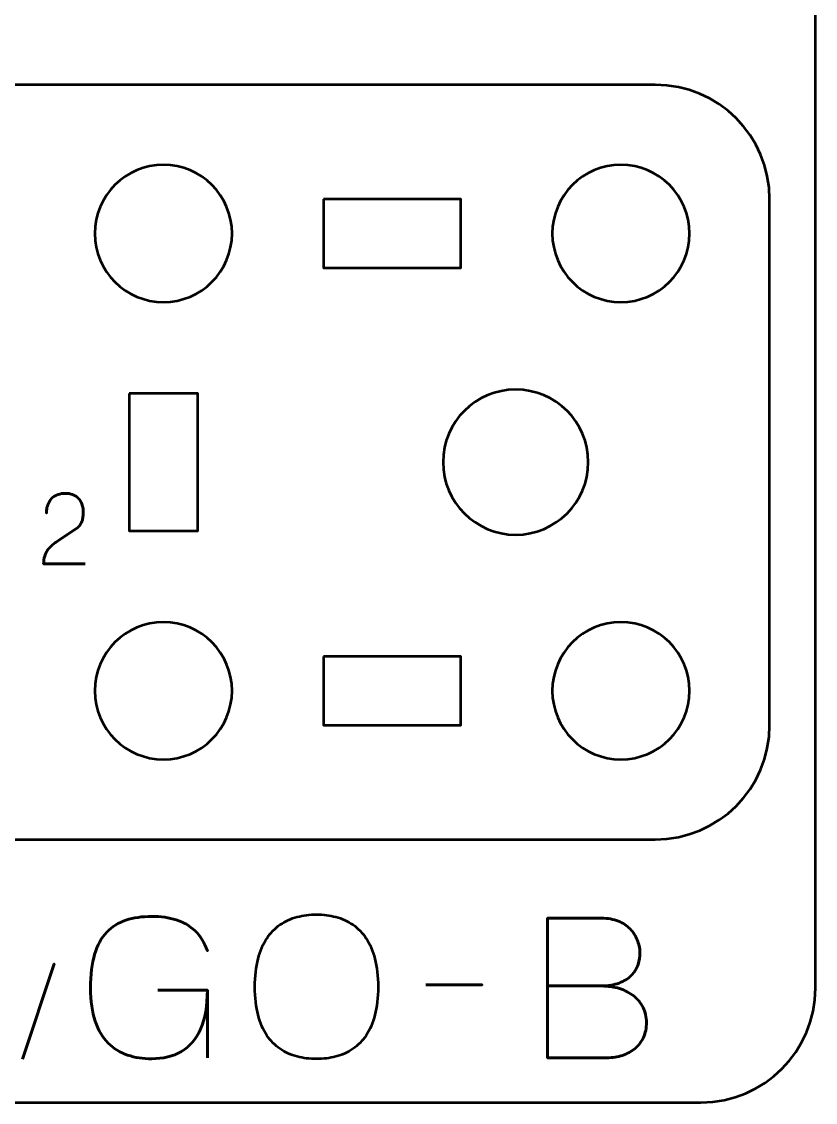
# Model space of a CAD drawing. Header units: centimetres. Extents: x -18.1 to -2.9, y -25.3 to -4.3.
# Drawn here: x -6.37 to -2.9, y -25.35 to -20.623 of the extents above; entities that cross this region are included whole.
import ezdxf

# ---------------------------------------------------------------- set-up
doc = ezdxf.new("R2010")
doc.units = ezdxf.units.CM
doc.header["$MEASUREMENT"] = 0
doc.layers.add('Layer 1', color=7, linetype='Continuous')

msp = doc.modelspace()

# ---------------------------------------------------------------- linework, layer by layer
at = {"layer": 'Layer 1', "color": 22, "lineweight": 53}
msp.add_open_spline([(-18.10003, -24.8499), (-18.10003, -24.8499), (-18.10003, -4.84994), (-18.10003, -4.84994), (-18.10003, -4.84994), (-18.10003, -4.57297), (-17.87694, -4.34998), (-17.59994, -4.34998), (-17.59994, -4.34998), (-17.59994, -4.34998), (-3.40007, -4.34998), (-3.40007, -4.34998), (-3.40007, -4.34998), (-3.12293, -4.34998), (-2.89997, -4.57297), (-2.89997, -4.84994), (-2.89997, -4.84994), (-2.89997, -4.84994), (-2.89997, -24.8499), (-2.89997, -24.8499), (-2.89997, -24.8499), (-2.89997, -25.1269), (-3.12293, -25.34999), (-3.40007, -25.34999), (-3.40007, -25.34999), (-3.40007, -25.34999), (-17.59994, -25.34999), (-17.59994, -25.34999), (-17.59994, -25.34999), (-17.87694, -25.34999), (-18.10003, -25.1269), (-18.10003, -24.8499)], degree=3, knots=[0, 0, 0, 0, 0.125, 0.125, 0.125, 0.125, 0.25, 0.25, 0.25, 0.25, 0.375, 0.375, 0.375, 0.375, 0.5, 0.5, 0.5, 0.5, 0.625, 0.625, 0.625, 0.625, 0.75, 0.75, 0.75, 0.75, 0.875, 0.875, 0.875, 0.875, 1, 1, 1, 1], dxfattribs=at)
at = {"layer": 'Layer 1', "color": 2, "lineweight": 53}
msp.add_open_spline([(-9.89992, -20.9), (-9.89992, -20.9), (-3.59996, -20.9), (-3.59996, -20.9), (-3.59996, -20.9), (-3.32299, -20.9), (-3.1, -21.1231), (-3.1, -21.4001), (-3.1, -21.4001), (-3.1, -21.4001), (-3.1, -23.70002), (-3.1, -23.70002), (-3.1, -23.70002), (-3.1, -23.97703), (-3.32299, -24.19998), (-3.59996, -24.19998), (-3.59996, -24.19998), (-3.59996, -24.19998), (-9.89992, -24.19998), (-9.89992, -24.19998), (-9.89992, -24.19998), (-10.17692, -24.19998), (-10.40001, -23.97703), (-10.40001, -23.70002), (-10.40001, -23.70002), (-10.40001, -23.70002), (-10.40001, -21.4001), (-10.40001, -21.4001), (-10.40001, -21.4001), (-10.40001, -21.1231), (-10.17692, -20.9), (-9.89992, -20.9)], degree=3, knots=[0, 0, 0, 0, 0.125, 0.125, 0.125, 0.125, 0.25, 0.25, 0.25, 0.25, 0.375, 0.375, 0.375, 0.375, 0.5, 0.5, 0.5, 0.5, 0.625, 0.625, 0.625, 0.625, 0.75, 0.75, 0.75, 0.75, 0.875, 0.875, 0.875, 0.875, 1, 1, 1, 1], dxfattribs=at)
at = {"layer": 'Layer 1', "color": 250, "lineweight": 53}
for points in [[(-5.45, -21.55003), (-5.45, -21.7158), (-5.58432, -21.85003), (-5.74999, -21.85003), (-5.74999, -21.85003), (-5.91562, -21.85003), (-6.04999, -21.7158), (-6.04999, -21.55003), (-6.04999, -21.55003), (-6.04999, -21.38437), (-5.91562, -21.25003), (-5.74999, -21.25003), (-5.74999, -21.25003), (-5.58432, -21.25003), (-5.45, -21.38437), (-5.45, -21.55003)], [(-3.45003, -21.55003), (-3.45003, -21.7158), (-3.58426, -21.85003), (-3.75003, -21.85003), (-3.75003, -21.85003), (-3.9157, -21.85003), (-4.05003, -21.7158), (-4.05003, -21.55003), (-4.05003, -21.55003), (-4.05003, -21.38437), (-3.9157, -21.25003), (-3.75003, -21.25003), (-3.75003, -21.25003), (-3.58426, -21.25003), (-3.45003, -21.38437), (-3.45003, -21.55003)], [(-5.04995, -21.4001), (-5.04995, -21.4001), (-4.44994, -21.4001), (-4.44994, -21.4001), (-4.44994, -21.4001), (-4.44994, -21.4001), (-4.44994, -21.7001), (-4.44994, -21.7001), (-4.44994, -21.7001), (-4.44994, -21.7001), (-5.04995, -21.7001), (-5.04995, -21.7001), (-5.04995, -21.7001), (-5.04995, -21.7001), (-5.04995, -21.4001), (-5.04995, -21.4001)], [(-5.90006, -22.25005), (-5.90006, -22.25005), (-5.60006, -22.25005), (-5.60006, -22.25005), (-5.60006, -22.25005), (-5.60006, -22.25005), (-5.60006, -22.85004), (-5.60006, -22.85004), (-5.60006, -22.85004), (-5.60006, -22.85004), (-5.90006, -22.85004), (-5.90006, -22.85004), (-5.90006, -22.85004), (-5.90006, -22.85004), (-5.90006, -22.25005), (-5.90006, -22.25005)], [(-4.20998, -22.23249), (-4.03466, -22.23249), (-3.89248, -22.37467), (-3.89248, -22.54999), (-3.89248, -22.54999), (-3.89248, -22.72531), (-4.03466, -22.86749), (-4.20998, -22.86749), (-4.20998, -22.86749), (-4.3853, -22.86749), (-4.52748, -22.72531), (-4.52748, -22.54999), (-4.52748, -22.54999), (-4.52748, -22.37467), (-4.3853, -22.23249), (-4.20998, -22.23249)], [(-5.45, -23.55009), (-5.45, -23.71572), (-5.58432, -23.8501), (-5.74999, -23.8501), (-5.74999, -23.8501), (-5.91562, -23.8501), (-6.04999, -23.71572), (-6.04999, -23.55009), (-6.04999, -23.55009), (-6.04999, -23.38432), (-5.91562, -23.25009), (-5.74999, -23.25009), (-5.74999, -23.25009), (-5.58432, -23.25009), (-5.45, -23.38432), (-5.45, -23.55009)], [(-3.45003, -23.55009), (-3.45003, -23.71572), (-3.58426, -23.8501), (-3.75003, -23.8501), (-3.75003, -23.8501), (-3.9157, -23.8501), (-4.05003, -23.71572), (-4.05003, -23.55009), (-4.05003, -23.55009), (-4.05003, -23.38432), (-3.9157, -23.25009), (-3.75003, -23.25009), (-3.75003, -23.25009), (-3.58426, -23.25009), (-3.45003, -23.38432), (-3.45003, -23.55009)], [(-5.04995, -23.40002), (-5.04995, -23.40002), (-4.44994, -23.40002), (-4.44994, -23.40002), (-4.44994, -23.40002), (-4.44994, -23.40002), (-4.44994, -23.70002), (-4.44994, -23.70002), (-4.44994, -23.70002), (-4.44994, -23.70002), (-5.04995, -23.70002), (-5.04995, -23.70002), (-5.04995, -23.70002), (-5.04995, -23.70002), (-5.04995, -23.40002), (-5.04995, -23.40002)]]:
    msp.add_open_spline(points, degree=3, knots=[0, 0, 0, 0, 0.25, 0.25, 0.25, 0.25, 0.5, 0.5, 0.5, 0.5, 0.75, 0.75, 0.75, 0.75, 1, 1, 1, 1], dxfattribs=at)
at = {"layer": 'Layer 1', "color": 30, "lineweight": 53}
for points, knots in [([(-6.09194, -22.99431), (-6.09194, -22.99431), (-6.27355, -22.99431), (-6.27355, -22.99431), (-6.27355, -22.99431), (-6.2732, -22.98203), (-6.27165, -22.97117), (-6.26903, -22.96185), (-6.26903, -22.96185), (-6.26635, -22.95254), (-6.26276, -22.94436), (-6.25831, -22.9373), (-6.25831, -22.9373), (-6.25379, -22.93025), (-6.24864, -22.92397), (-6.24279, -22.91846), (-6.24279, -22.91846), (-6.23693, -22.91289), (-6.23065, -22.90781), (-6.22388, -22.90301), (-6.22388, -22.90301), (-6.21711, -22.89828), (-6.21012, -22.89356), (-6.20285, -22.8889), (-6.20285, -22.8889), (-6.20285, -22.8889), (-6.13046, -22.84064), (-6.13046, -22.84064), (-6.13046, -22.84064), (-6.12306, -22.83542), (-6.11727, -22.82971), (-6.11318, -22.82357), (-6.11318, -22.82357), (-6.10902, -22.81743), (-6.10612, -22.81094), (-6.10436, -22.80409), (-6.10436, -22.80409), (-6.10267, -22.79732), (-6.10161, -22.79034), (-6.10126, -22.78328), (-6.10126, -22.78328), (-6.1009, -22.77615), (-6.10076, -22.76903), (-6.10083, -22.7619), (-6.10083, -22.7619), (-6.10083, -22.75605), (-6.10161, -22.74977), (-6.10316, -22.74299), (-6.10316, -22.74299), (-6.10478, -22.73629), (-6.10732, -22.72959), (-6.11092, -22.72296), (-6.11092, -22.72296), (-6.11452, -22.71632), (-6.11932, -22.71026), (-6.12531, -22.70475), (-6.12531, -22.70475), (-6.13131, -22.69932), (-6.13872, -22.69495), (-6.14754, -22.69163), (-6.14754, -22.69163), (-6.15636, -22.68831), (-6.16673, -22.68662), (-6.17872, -22.68655), (-6.17872, -22.68655), (-6.19079, -22.68662), (-6.20144, -22.68831), (-6.21062, -22.69156), (-6.21062, -22.69156), (-6.21979, -22.6948), (-6.22762, -22.69932), (-6.23411, -22.70503), (-6.23411, -22.70503), (-6.2406, -22.71075), (-6.24582, -22.71738), (-6.24991, -22.72479), (-6.24991, -22.72479), (-6.25401, -22.7322), (-6.25697, -22.7401), (-6.25887, -22.74843), (-6.25887, -22.74843), (-6.26078, -22.75675), (-6.2617, -22.76522), (-6.2617, -22.77376), (-6.2617, -22.77376), (-6.2617, -22.76522), (-6.26078, -22.75675), (-6.25887, -22.74843), (-6.25887, -22.74843), (-6.25697, -22.7401), (-6.25401, -22.7322), (-6.24991, -22.72479), (-6.24991, -22.72479), (-6.24582, -22.71738), (-6.2406, -22.71075), (-6.23411, -22.70503), (-6.23411, -22.70503), (-6.22762, -22.69932), (-6.21979, -22.6948), (-6.21062, -22.69156), (-6.21062, -22.69156), (-6.20144, -22.68831), (-6.19079, -22.68662), (-6.17872, -22.68655), (-6.17872, -22.68655), (-6.16673, -22.68662), (-6.15636, -22.68831), (-6.14754, -22.69163), (-6.14754, -22.69163), (-6.13872, -22.69495), (-6.13131, -22.69932), (-6.12531, -22.70475), (-6.12531, -22.70475), (-6.11932, -22.71026), (-6.11452, -22.71632), (-6.11092, -22.72296), (-6.11092, -22.72296), (-6.10732, -22.72959), (-6.10478, -22.73629), (-6.10316, -22.74299), (-6.10316, -22.74299), (-6.10161, -22.74977), (-6.10083, -22.75605), (-6.10083, -22.7619), (-6.10083, -22.7619), (-6.10076, -22.76903), (-6.1009, -22.77615), (-6.10126, -22.78328), (-6.10126, -22.78328), (-6.10161, -22.79034), (-6.10267, -22.79732), (-6.10436, -22.80409), (-6.10436, -22.80409), (-6.10612, -22.81094), (-6.10902, -22.81743), (-6.11318, -22.82357), (-6.11318, -22.82357), (-6.11727, -22.82971), (-6.12306, -22.83542), (-6.13046, -22.84064), (-6.13046, -22.84064), (-6.13046, -22.84064), (-6.20285, -22.8889), (-6.20285, -22.8889), (-6.20285, -22.8889), (-6.21012, -22.89356), (-6.21711, -22.89828), (-6.22388, -22.90301), (-6.22388, -22.90301), (-6.23065, -22.90781), (-6.23693, -22.91289), (-6.24279, -22.91846), (-6.24279, -22.91846), (-6.24864, -22.92397), (-6.25379, -22.93025), (-6.25831, -22.9373), (-6.25831, -22.9373), (-6.26276, -22.94436), (-6.26635, -22.95254), (-6.26903, -22.96185), (-6.26903, -22.96185), (-6.27165, -22.97117), (-6.2732, -22.98203), (-6.27355, -22.99431), (-6.27355, -22.99431), (-6.27355, -22.99431), (-6.09194, -22.99431), (-6.09194, -22.99431)], [0, 0, 0, 0, 0.0238095, 0.0238095, 0.0238095, 0.0238095, 0.047619, 0.047619, 0.047619, 0.047619, 0.0714286, 0.0714286, 0.0714286, 0.0714286, 0.0952381, 0.0952381, 0.0952381, 0.0952381, 0.1190476, 0.1190476, 0.1190476, 0.1190476, 0.1428571, 0.1428571, 0.1428571, 0.1428571, 0.1666667, 0.1666667, 0.1666667, 0.1666667, 0.1904762, 0.1904762, 0.1904762, 0.1904762, 0.2142857, 0.2142857, 0.2142857, 0.2142857, 0.2380952, 0.2380952, 0.2380952, 0.2380952, 0.2619048, 0.2619048, 0.2619048, 0.2619048, 0.2857143, 0.2857143, 0.2857143, 0.2857143, 0.3095238, 0.3095238, 0.3095238, 0.3095238, 0.3333333, 0.3333333, 0.3333333, 0.3333333, 0.3571429, 0.3571429, 0.3571429, 0.3571429, 0.3809524, 0.3809524, 0.3809524, 0.3809524, 0.4047619, 0.4047619, 0.4047619, 0.4047619, 0.4285714, 0.4285714, 0.4285714, 0.4285714, 0.452381, 0.452381, 0.452381, 0.452381, 0.4761905, 0.4761905, 0.4761905, 0.4761905, 0.5, 0.5, 0.5, 0.5, 0.5238095, 0.5238095, 0.5238095, 0.5238095, 0.547619, 0.547619, 0.547619, 0.547619, 0.5714286, 0.5714286, 0.5714286, 0.5714286, 0.5952381, 0.5952381, 0.5952381, 0.5952381, 0.6190476, 0.6190476, 0.6190476, 0.6190476, 0.6428571, 0.6428571, 0.6428571, 0.6428571, 0.6666667, 0.6666667, 0.6666667, 0.6666667, 0.6904762, 0.6904762, 0.6904762, 0.6904762, 0.7142857, 0.7142857, 0.7142857, 0.7142857, 0.7380952, 0.7380952, 0.7380952, 0.7380952, 0.7619048, 0.7619048, 0.7619048, 0.7619048, 0.7857143, 0.7857143, 0.7857143, 0.7857143, 0.8095238, 0.8095238, 0.8095238, 0.8095238, 0.8333333, 0.8333333, 0.8333333, 0.8333333, 0.8571429, 0.8571429, 0.8571429, 0.8571429, 0.8809524, 0.8809524, 0.8809524, 0.8809524, 0.9047619, 0.9047619, 0.9047619, 0.9047619, 0.9285714, 0.9285714, 0.9285714, 0.9285714, 0.952381, 0.952381, 0.952381, 0.952381, 0.9761905, 0.9761905, 0.9761905, 0.9761905, 1, 1, 1, 1]), ([(-5.08075, -25.16002), (-5.05097, -25.16016), (-5.02275, -25.15663), (-4.9958, -25.14972), (-4.9958, -25.14972), (-4.96899, -25.14266), (-4.94443, -25.13166), (-4.922, -25.11642), (-4.922, -25.11642), (-4.89956, -25.10132), (-4.88009, -25.08142), (-4.86358, -25.05687), (-4.86358, -25.05687), (-4.84707, -25.03231), (-4.83437, -25.00254), (-4.82534, -24.96754), (-4.82534, -24.96754), (-4.81616, -24.93255), (-4.81165, -24.89177), (-4.81151, -24.84506), (-4.81151, -24.84506), (-4.81165, -24.79835), (-4.81616, -24.75757), (-4.82534, -24.72243), (-4.82534, -24.72243), (-4.83437, -24.6873), (-4.84707, -24.65738), (-4.86358, -24.63269), (-4.86358, -24.63269), (-4.88009, -24.60799), (-4.89956, -24.58795), (-4.922, -24.57257), (-4.922, -24.57257), (-4.94443, -24.55719), (-4.96899, -24.54604), (-4.9958, -24.53885), (-4.9958, -24.53885), (-5.02275, -24.53179), (-5.05097, -24.52826), (-5.08075, -24.5284), (-5.08075, -24.5284), (-5.11052, -24.52826), (-5.13875, -24.53179), (-5.1657, -24.53885), (-5.1657, -24.53885), (-5.19251, -24.54604), (-5.21706, -24.55719), (-5.2395, -24.57257), (-5.2395, -24.57257), (-5.26194, -24.58795), (-5.28141, -24.60799), (-5.29792, -24.63269), (-5.29792, -24.63269), (-5.31443, -24.65738), (-5.32713, -24.6873), (-5.33616, -24.72243), (-5.33616, -24.72243), (-5.34533, -24.75757), (-5.34985, -24.79835), (-5.34999, -24.84506), (-5.34999, -24.84506), (-5.34985, -24.89177), (-5.34533, -24.93255), (-5.33616, -24.96754), (-5.33616, -24.96754), (-5.32713, -25.00254), (-5.31443, -25.03231), (-5.29792, -25.05687), (-5.29792, -25.05687), (-5.28141, -25.08142), (-5.26194, -25.10132), (-5.2395, -25.11642), (-5.2395, -25.11642), (-5.21706, -25.13166), (-5.19251, -25.14266), (-5.1657, -25.14972), (-5.1657, -25.14972), (-5.13875, -25.15663), (-5.11052, -25.16016), (-5.08075, -25.16002)], [0, 0, 0, 0, 0.05, 0.05, 0.05, 0.05, 0.1, 0.1, 0.1, 0.1, 0.15, 0.15, 0.15, 0.15, 0.2, 0.2, 0.2, 0.2, 0.25, 0.25, 0.25, 0.25, 0.3, 0.3, 0.3, 0.3, 0.35, 0.35, 0.35, 0.35, 0.4, 0.4, 0.4, 0.4, 0.45, 0.45, 0.45, 0.45, 0.5, 0.5, 0.5, 0.5, 0.55, 0.55, 0.55, 0.55, 0.6, 0.6, 0.6, 0.6, 0.65, 0.65, 0.65, 0.65, 0.7, 0.7, 0.7, 0.7, 0.75, 0.75, 0.75, 0.75, 0.8, 0.8, 0.8, 0.8, 0.85, 0.85, 0.85, 0.85, 0.9, 0.9, 0.9, 0.9, 0.95, 0.95, 0.95, 0.95, 1, 1, 1, 1]), ([(-5.08075, -25.16002), (-5.05097, -25.16016), (-5.02275, -25.15663), (-4.9958, -25.14972), (-4.9958, -25.14972), (-4.96899, -25.14266), (-4.94443, -25.13166), (-4.922, -25.11642), (-4.922, -25.11642), (-4.89956, -25.10132), (-4.88009, -25.08142), (-4.86358, -25.05687), (-4.86358, -25.05687), (-4.84707, -25.03231), (-4.83437, -25.00254), (-4.82534, -24.96754), (-4.82534, -24.96754), (-4.81616, -24.93255), (-4.81165, -24.89177), (-4.81151, -24.84506), (-4.81151, -24.84506), (-4.81165, -24.79835), (-4.81616, -24.75757), (-4.82534, -24.72243), (-4.82534, -24.72243), (-4.83437, -24.6873), (-4.84707, -24.65738), (-4.86358, -24.63269), (-4.86358, -24.63269), (-4.88009, -24.60799), (-4.89956, -24.58795), (-4.922, -24.57257), (-4.922, -24.57257), (-4.94443, -24.55719), (-4.96899, -24.54604), (-4.9958, -24.53885), (-4.9958, -24.53885), (-5.02275, -24.53179), (-5.05097, -24.52826), (-5.08075, -24.5284), (-5.08075, -24.5284), (-5.11052, -24.52826), (-5.13875, -24.53179), (-5.1657, -24.53885), (-5.1657, -24.53885), (-5.19251, -24.54604), (-5.21706, -24.55719), (-5.2395, -24.57257), (-5.2395, -24.57257), (-5.26194, -24.58795), (-5.28141, -24.60799), (-5.29792, -24.63269), (-5.29792, -24.63269), (-5.31443, -24.65738), (-5.32713, -24.6873), (-5.33616, -24.72243), (-5.33616, -24.72243), (-5.34533, -24.75757), (-5.34985, -24.79835), (-5.34999, -24.84506), (-5.34999, -24.84506), (-5.34985, -24.89177), (-5.34533, -24.93255), (-5.33616, -24.96754), (-5.33616, -24.96754), (-5.32713, -25.00254), (-5.31443, -25.03231), (-5.29792, -25.05687), (-5.29792, -25.05687), (-5.28141, -25.08142), (-5.26194, -25.10132), (-5.2395, -25.11642), (-5.2395, -25.11642), (-5.21706, -25.13166), (-5.19251, -25.14266), (-5.1657, -25.14972), (-5.1657, -25.14972), (-5.13875, -25.15663), (-5.11052, -25.16016), (-5.08075, -25.16002)], [0, 0, 0, 0, 0.05, 0.05, 0.05, 0.05, 0.1, 0.1, 0.1, 0.1, 0.15, 0.15, 0.15, 0.15, 0.2, 0.2, 0.2, 0.2, 0.25, 0.25, 0.25, 0.25, 0.3, 0.3, 0.3, 0.3, 0.35, 0.35, 0.35, 0.35, 0.4, 0.4, 0.4, 0.4, 0.45, 0.45, 0.45, 0.45, 0.5, 0.5, 0.5, 0.5, 0.55, 0.55, 0.55, 0.55, 0.6, 0.6, 0.6, 0.6, 0.65, 0.65, 0.65, 0.65, 0.7, 0.7, 0.7, 0.7, 0.75, 0.75, 0.75, 0.75, 0.8, 0.8, 0.8, 0.8, 0.85, 0.85, 0.85, 0.85, 0.9, 0.9, 0.9, 0.9, 0.95, 0.95, 0.95, 0.95, 1, 1, 1, 1]), ([(-5.77502, -24.85861), (-5.77502, -24.85861), (-5.55742, -24.85861), (-5.55742, -24.85861), (-5.55742, -24.85861), (-5.5577, -24.92789), (-5.56758, -24.98476), (-5.58734, -25.02907), (-5.58734, -25.02907), (-5.60709, -25.07352), (-5.63503, -25.10626), (-5.67144, -25.12756), (-5.67144, -25.12756), (-5.70785, -25.14873), (-5.75103, -25.15931), (-5.80126, -25.15917), (-5.80126, -25.15917), (-5.83894, -25.15931), (-5.87393, -25.15409), (-5.90625, -25.14323), (-5.90625, -25.14323), (-5.93856, -25.1325), (-5.96693, -25.11501), (-5.9912, -25.09088), (-5.9912, -25.09088), (-6.01547, -25.06675), (-6.03452, -25.03485), (-6.04807, -24.9952), (-6.04807, -24.9952), (-6.06161, -24.95555), (-6.06853, -24.90687), (-6.06881, -24.84929), (-6.06881, -24.84929), (-6.06867, -24.79144), (-6.0626, -24.74261), (-6.05061, -24.70254), (-6.05061, -24.70254), (-6.03847, -24.6626), (-6.02097, -24.63043), (-5.99783, -24.60602), (-5.99783, -24.60602), (-5.97483, -24.58174), (-5.94675, -24.56411), (-5.91373, -24.5531), (-5.91373, -24.5531), (-5.88071, -24.54209), (-5.84331, -24.53673), (-5.80126, -24.53687), (-5.80126, -24.53687), (-5.76133, -24.53673), (-5.72548, -24.54167), (-5.69359, -24.55169), (-5.69359, -24.55169), (-5.6617, -24.56171), (-5.63433, -24.57779), (-5.61147, -24.59995), (-5.61147, -24.59995), (-5.58847, -24.6221), (-5.57054, -24.65131), (-5.55742, -24.68758), (-5.55742, -24.68758), (-5.57054, -24.65131), (-5.58847, -24.6221), (-5.61147, -24.59995), (-5.61147, -24.59995), (-5.63433, -24.57779), (-5.6617, -24.56171), (-5.69359, -24.55169), (-5.69359, -24.55169), (-5.72548, -24.54167), (-5.76133, -24.53673), (-5.80126, -24.53687), (-5.80126, -24.53687), (-5.84331, -24.53673), (-5.88071, -24.54209), (-5.91373, -24.5531), (-5.91373, -24.5531), (-5.94675, -24.56411), (-5.97483, -24.58174), (-5.99783, -24.60602), (-5.99783, -24.60602), (-6.02097, -24.63043), (-6.03847, -24.6626), (-6.05061, -24.70254), (-6.05061, -24.70254), (-6.0626, -24.74261), (-6.06867, -24.79144), (-6.06881, -24.84929), (-6.06881, -24.84929), (-6.06853, -24.90687), (-6.06161, -24.95555), (-6.04807, -24.9952), (-6.04807, -24.9952), (-6.03452, -25.03485), (-6.01547, -25.06675), (-5.9912, -25.09088), (-5.9912, -25.09088), (-5.96693, -25.11501), (-5.93856, -25.1325), (-5.90625, -25.14323), (-5.90625, -25.14323), (-5.87393, -25.15409), (-5.83894, -25.15931), (-5.80126, -25.15917), (-5.80126, -25.15917), (-5.75103, -25.15931), (-5.70785, -25.14873), (-5.67144, -25.12756), (-5.67144, -25.12756), (-5.63503, -25.10626), (-5.60709, -25.07352), (-5.58734, -25.02907), (-5.58734, -25.02907), (-5.56758, -24.98476), (-5.5577, -24.92789), (-5.55742, -24.85861), (-5.55742, -24.85861), (-5.55742, -24.85861), (-5.77502, -24.85861), (-5.77502, -24.85861)], [0, 0, 0, 0, 0.0333333, 0.0333333, 0.0333333, 0.0333333, 0.0666667, 0.0666667, 0.0666667, 0.0666667, 0.1, 0.1, 0.1, 0.1, 0.1333333, 0.1333333, 0.1333333, 0.1333333, 0.1666667, 0.1666667, 0.1666667, 0.1666667, 0.2, 0.2, 0.2, 0.2, 0.2333333, 0.2333333, 0.2333333, 0.2333333, 0.2666667, 0.2666667, 0.2666667, 0.2666667, 0.3, 0.3, 0.3, 0.3, 0.3333333, 0.3333333, 0.3333333, 0.3333333, 0.3666667, 0.3666667, 0.3666667, 0.3666667, 0.4, 0.4, 0.4, 0.4, 0.4333333, 0.4333333, 0.4333333, 0.4333333, 0.4666667, 0.4666667, 0.4666667, 0.4666667, 0.5, 0.5, 0.5, 0.5, 0.5333333, 0.5333333, 0.5333333, 0.5333333, 0.5666667, 0.5666667, 0.5666667, 0.5666667, 0.6, 0.6, 0.6, 0.6, 0.6333333, 0.6333333, 0.6333333, 0.6333333, 0.6666667, 0.6666667, 0.6666667, 0.6666667, 0.7, 0.7, 0.7, 0.7, 0.7333333, 0.7333333, 0.7333333, 0.7333333, 0.7666667, 0.7666667, 0.7666667, 0.7666667, 0.8, 0.8, 0.8, 0.8, 0.8333333, 0.8333333, 0.8333333, 0.8333333, 0.8666667, 0.8666667, 0.8666667, 0.8666667, 0.9, 0.9, 0.9, 0.9, 0.9333333, 0.9333333, 0.9333333, 0.9333333, 0.9666667, 0.9666667, 0.9666667, 0.9666667, 1, 1, 1, 1]), ([(-4.07067, -24.84083), (-4.07067, -24.84083), (-3.83614, -24.84083), (-3.83614, -24.84083), (-3.83614, -24.84083), (-3.80566, -24.84068), (-3.7797, -24.83645), (-3.75782, -24.82813), (-3.75782, -24.82813), (-3.73609, -24.81994), (-3.71845, -24.80879), (-3.70477, -24.79482), (-3.70477, -24.79482), (-3.69108, -24.78085), (-3.6812, -24.76505), (-3.67499, -24.74755), (-3.67499, -24.74755), (-3.66892, -24.73019), (-3.6661, -24.71213), (-3.66681, -24.6935), (-3.66681, -24.6935), (-3.66765, -24.67488), (-3.67161, -24.65682), (-3.67866, -24.63918), (-3.67866, -24.63918), (-3.68558, -24.62154), (-3.69602, -24.60559), (-3.70971, -24.59134), (-3.70971, -24.59134), (-3.72339, -24.57709), (-3.74047, -24.5658), (-3.76121, -24.55747), (-3.76121, -24.55747), (-3.78195, -24.54901), (-3.80637, -24.54463), (-3.83445, -24.54449), (-3.83445, -24.54449), (-3.83445, -24.54449), (-4.07067, -24.54449), (-4.07067, -24.54449), (-4.07067, -24.54449), (-4.07067, -24.54449), (-4.07067, -25.15494), (-4.07067, -25.15494), (-4.07067, -25.15494), (-4.07067, -25.15494), (-3.81074, -25.15494), (-3.81074, -25.15494), (-3.81074, -25.15494), (-3.78647, -25.15494), (-3.76389, -25.15141), (-3.74301, -25.1445), (-3.74301, -25.1445), (-3.72212, -25.13744), (-3.70392, -25.12742), (-3.68812, -25.11402), (-3.68812, -25.11402), (-3.67245, -25.10075), (-3.66018, -25.08467), (-3.65143, -25.06562), (-3.65143, -25.06562), (-3.64268, -25.04657), (-3.63816, -25.02498), (-3.63802, -25.00085), (-3.63802, -25.00085), (-3.63859, -24.97657), (-3.64367, -24.9547), (-3.6534, -24.93509), (-3.6534, -24.93509), (-3.66314, -24.91547), (-3.67669, -24.89868), (-3.69418, -24.88457), (-3.69418, -24.88457), (-3.71168, -24.8706), (-3.73257, -24.85973), (-3.75655, -24.85226), (-3.75655, -24.85226), (-3.78054, -24.84478), (-3.80707, -24.84097), (-3.83614, -24.84083), (-3.83614, -24.84083), (-3.80707, -24.84097), (-3.78054, -24.84478), (-3.75655, -24.85226), (-3.75655, -24.85226), (-3.73257, -24.85973), (-3.71168, -24.8706), (-3.69418, -24.88457), (-3.69418, -24.88457), (-3.67669, -24.89868), (-3.66314, -24.91547), (-3.6534, -24.93509), (-3.6534, -24.93509), (-3.64367, -24.9547), (-3.63859, -24.97657), (-3.63802, -25.00085), (-3.63802, -25.00085), (-3.63816, -25.02498), (-3.64268, -25.04657), (-3.65143, -25.06562), (-3.65143, -25.06562), (-3.66018, -25.08467), (-3.67245, -25.10075), (-3.68812, -25.11402), (-3.68812, -25.11402), (-3.70392, -25.12742), (-3.72212, -25.13744), (-3.74301, -25.1445), (-3.74301, -25.1445), (-3.76389, -25.15141), (-3.78647, -25.15494), (-3.81074, -25.15494), (-3.81074, -25.15494), (-3.81074, -25.15494), (-4.07067, -25.15494), (-4.07067, -25.15494), (-4.07067, -25.15494), (-4.07067, -25.15494), (-4.07067, -24.54449), (-4.07067, -24.54449), (-4.07067, -24.54449), (-4.07067, -24.54449), (-3.83445, -24.54449), (-3.83445, -24.54449), (-3.83445, -24.54449), (-3.80637, -24.54463), (-3.78195, -24.54901), (-3.76121, -24.55747), (-3.76121, -24.55747), (-3.74047, -24.5658), (-3.72339, -24.57709), (-3.70971, -24.59134), (-3.70971, -24.59134), (-3.69602, -24.60559), (-3.68558, -24.62154), (-3.67866, -24.63918), (-3.67866, -24.63918), (-3.67161, -24.65682), (-3.66765, -24.67488), (-3.66681, -24.6935), (-3.66681, -24.6935), (-3.6661, -24.71213), (-3.66892, -24.73019), (-3.67499, -24.74755), (-3.67499, -24.74755), (-3.6812, -24.76505), (-3.69108, -24.78085), (-3.70477, -24.79482), (-3.70477, -24.79482), (-3.71845, -24.80879), (-3.73609, -24.81994), (-3.75782, -24.82813), (-3.75782, -24.82813), (-3.7797, -24.83645), (-3.80566, -24.84068), (-3.83614, -24.84083), (-3.83614, -24.84083), (-3.83614, -24.84083), (-4.07067, -24.84083), (-4.07067, -24.84083)], [0, 0, 0, 0, 0.025, 0.025, 0.025, 0.025, 0.05, 0.05, 0.05, 0.05, 0.075, 0.075, 0.075, 0.075, 0.1, 0.1, 0.1, 0.1, 0.125, 0.125, 0.125, 0.125, 0.15, 0.15, 0.15, 0.15, 0.175, 0.175, 0.175, 0.175, 0.2, 0.2, 0.2, 0.2, 0.225, 0.225, 0.225, 0.225, 0.25, 0.25, 0.25, 0.25, 0.275, 0.275, 0.275, 0.275, 0.3, 0.3, 0.3, 0.3, 0.325, 0.325, 0.325, 0.325, 0.35, 0.35, 0.35, 0.35, 0.375, 0.375, 0.375, 0.375, 0.4, 0.4, 0.4, 0.4, 0.425, 0.425, 0.425, 0.425, 0.45, 0.45, 0.45, 0.45, 0.475, 0.475, 0.475, 0.475, 0.5, 0.5, 0.5, 0.5, 0.525, 0.525, 0.525, 0.525, 0.55, 0.55, 0.55, 0.55, 0.575, 0.575, 0.575, 0.575, 0.6, 0.6, 0.6, 0.6, 0.625, 0.625, 0.625, 0.625, 0.65, 0.65, 0.65, 0.65, 0.675, 0.675, 0.675, 0.675, 0.7, 0.7, 0.7, 0.7, 0.725, 0.725, 0.725, 0.725, 0.75, 0.75, 0.75, 0.75, 0.775, 0.775, 0.775, 0.775, 0.8, 0.8, 0.8, 0.8, 0.825, 0.825, 0.825, 0.825, 0.85, 0.85, 0.85, 0.85, 0.875, 0.875, 0.875, 0.875, 0.9, 0.9, 0.9, 0.9, 0.925, 0.925, 0.925, 0.925, 0.95, 0.95, 0.95, 0.95, 0.975, 0.975, 0.975, 0.975, 1, 1, 1, 1]), ([(-6.36571, -25.16058), (-6.36571, -25.16058), (-6.22742, -24.74403), (-6.22742, -24.74403), (-6.22742, -24.74403), (-6.22742, -24.74403), (-6.36571, -25.16058), (-6.36571, -25.16058)], [0, 0, 0, 0, 0.5, 0.5, 0.5, 0.5, 1, 1, 1, 1]), ([(-5.55742, -25.15494), (-5.55742, -25.15494), (-5.55742, -24.85861), (-5.55742, -24.85861), (-5.55742, -24.85861), (-5.55742, -24.85861), (-5.55742, -25.15494), (-5.55742, -25.15494)], [0, 0, 0, 0, 0.5, 0.5, 0.5, 0.5, 1, 1, 1, 1]), ([(-4.60238, -24.83575), (-4.60238, -24.83575), (-4.356, -24.83575), (-4.356, -24.83575), (-4.356, -24.83575), (-4.356, -24.83575), (-4.60238, -24.83575), (-4.60238, -24.83575)], [0, 0, 0, 0, 0.5, 0.5, 0.5, 0.5, 1, 1, 1, 1])]:
    msp.add_open_spline(points, degree=3, knots=knots, dxfattribs=at)

doc.saveas('drawing.dxf')
